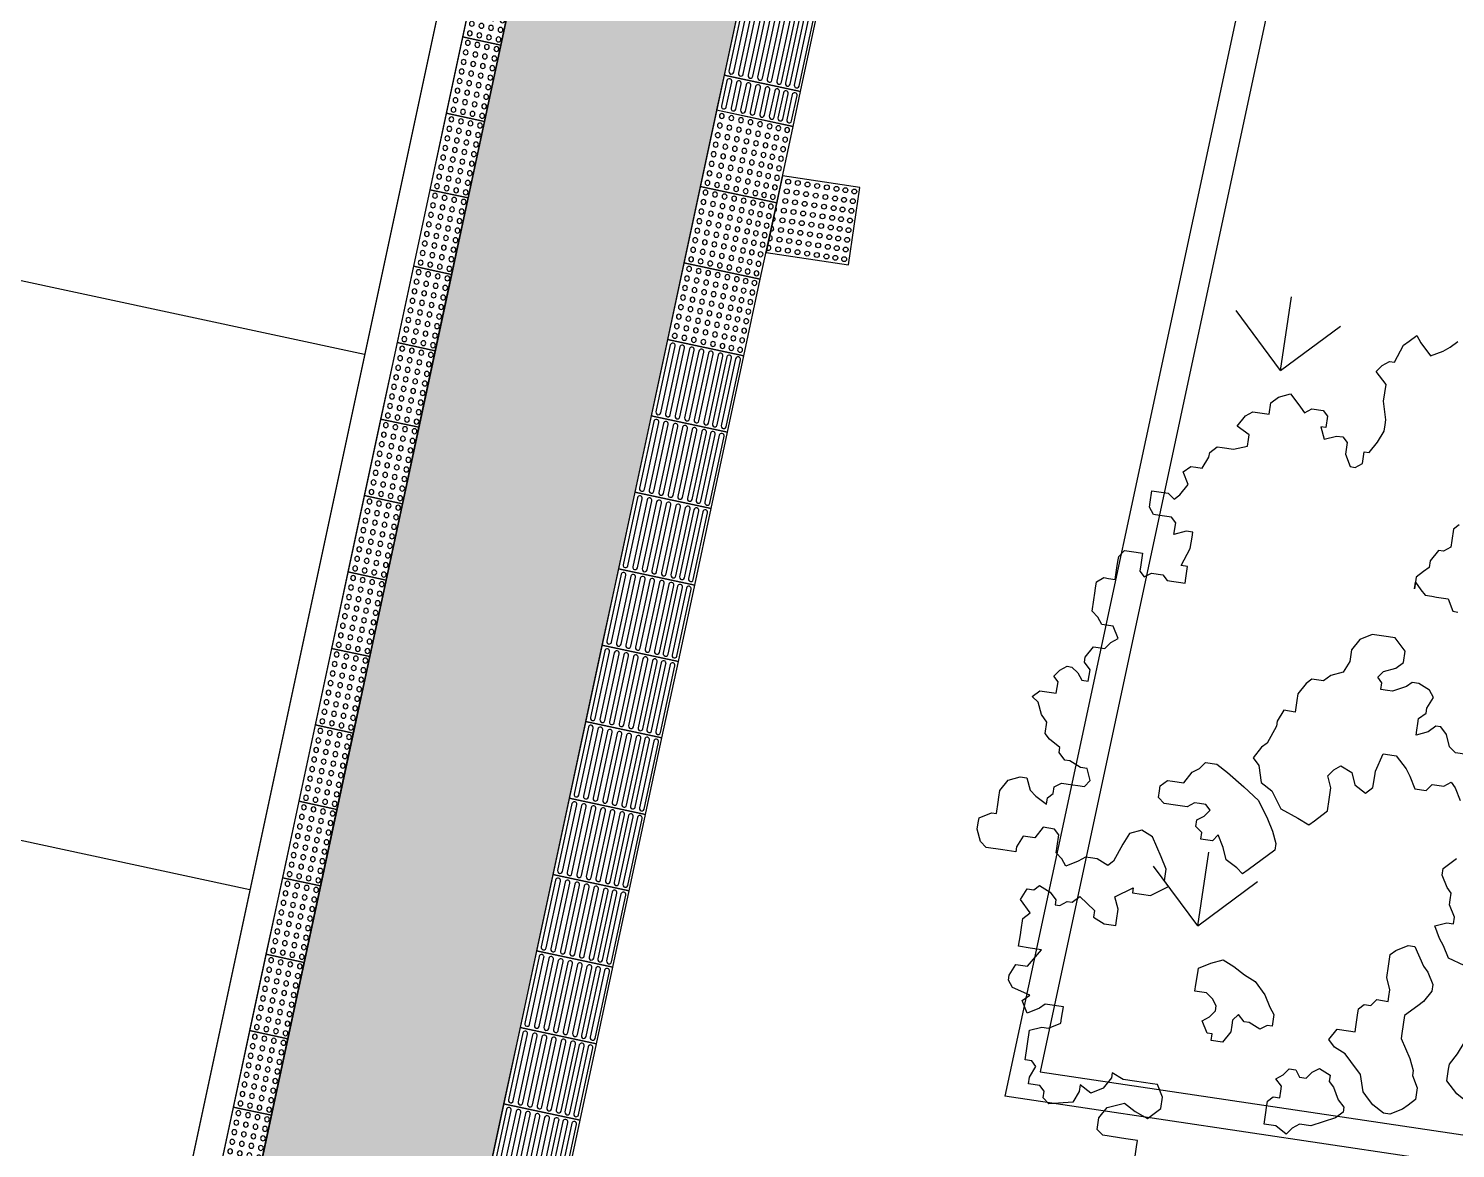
# Model space of a CAD drawing. Header units: millimetres. Extents: x 338 to 506, y 179 to 335.
# Drawn here: x 364.7 to 372, y 297.67 to 303.4 of the extents above; entities that cross this region are included whole.
import ezdxf

# ---------------------------------------------------------------- set-up
doc = ezdxf.new("R2010")
doc.units = ezdxf.units.MM
for name, color, linetype in [('ANDEN', 251, 'Continuous'), ('ARBOL-TOP', 3, 'Continuous'), ('MOBILIARIO_URBANO', 51, 'Continuous'), ('MUROS', 32, 'Continuous')]:
    doc.layers.add(name, color=color, linetype=linetype)

# ---------------------------------------------------------------- blocks, each defined once
blk = doc.blocks.new('*U29')
at = {"layer": 'MOBILIARIO_URBANO'}
blk.add_lwpolyline([(1192.979, 208.8296), (1193.379, 208.8296), (1193.379, 208.6296), (1192.979, 208.6296), (1192.979, 208.8296)], dxfattribs=at)
for centre in [(1193.0035, 208.7971), (1193.0035, 208.7471), (1193.0535, 208.7971), (1193.0535, 208.7471), (1193.1035, 208.7971), (1193.1035, 208.7471), (1193.1535, 208.7971), (1193.1535, 208.7471), (1193.2035, 208.7971), (1193.2035, 208.7471), (1193.2535, 208.7971), (1193.2535, 208.7471), (1193.3035, 208.7971), (1193.3035, 208.7471), (1193.3535, 208.7971), (1193.3535, 208.7471), (1193.0035, 208.6971), (1193.0535, 208.6971), (1193.1035, 208.6971), (1193.1535, 208.6971), (1193.2035, 208.6971), (1193.2535, 208.6971), (1193.3035, 208.6971), (1193.3535, 208.6971), (1193.0035, 208.6471), (1193.0535, 208.6471), (1193.1035, 208.6471), (1193.1535, 208.6471), (1193.2035, 208.6471), (1193.2535, 208.6471), (1193.3035, 208.6471), (1193.3535, 208.6471)]:
    blk.add_circle(centre, 0.0125, dxfattribs=at)
blk = doc.blocks.new('*U877')
at = {"layer": 'MOBILIARIO_URBANO', "color": 241}
blk.add_lwpolyline([(1146.7184, 221.4799), (1147.1184, 221.4799), (1147.1184, 221.0799), (1146.7184, 221.0799), (1146.7184, 221.4799)], dxfattribs=at)
for points in [[(1146.7433, 221.4599), (1147.0933, 221.4599, -1), (1147.0933, 221.4349), (1146.7433, 221.4349, -1)], [(1146.7432, 221.4099), (1147.0932, 221.4099, -1), (1147.0932, 221.3849), (1146.7432, 221.3849, -1)], [(1146.7432, 221.3599), (1147.0932, 221.3599, -1), (1147.0932, 221.3349), (1146.7432, 221.3349, -1)], [(1146.7432, 221.3099), (1147.0932, 221.3099, -1), (1147.0932, 221.2849), (1146.7432, 221.2849, -1)], [(1146.7431, 221.2599), (1147.0931, 221.2599, -1), (1147.0931, 221.2349), (1146.7431, 221.2349, -1)], [(1146.7429, 221.2099), (1147.0929, 221.2099, -1), (1147.0929, 221.1849), (1146.7429, 221.1849, -1)], [(1146.743, 221.1644), (1147.093, 221.1644, -1), (1147.093, 221.1394), (1146.743, 221.1394, -1)], [(1146.7429, 221.1179), (1147.0929, 221.1179, -1), (1147.0929, 221.0929), (1146.7429, 221.0929, -1)]]:
    blk.add_lwpolyline(points, format="xyb", close=True, dxfattribs=at)
blk = doc.blocks.new('*U875')
at = {"layer": 'MOBILIARIO_URBANO'}
blk.add_lwpolyline([(1089.252, 239.3402), (1089.652, 239.3402), (1089.652, 238.9402), (1089.252, 238.9402), (1089.252, 239.3402)], dxfattribs=at)
for centre in [(1089.2765, 239.3077), (1089.2765, 239.2577), (1089.3265, 239.3077), (1089.3265, 239.2577), (1089.3765, 239.3077), (1089.3765, 239.2577), (1089.4265, 239.3077), (1089.4265, 239.2577), (1089.4765, 239.3077), (1089.4765, 239.2577), (1089.5265, 239.3077), (1089.5265, 239.2577), (1089.5765, 239.3077), (1089.5765, 239.2577), (1089.6265, 239.3077), (1089.6265, 239.2577), (1089.2765, 239.2077), (1089.3265, 239.2077), (1089.3765, 239.2077), (1089.4265, 239.2077), (1089.4765, 239.2077), (1089.5265, 239.2077), (1089.5765, 239.2077), (1089.6265, 239.2077), (1089.2765, 239.1577), (1089.2765, 239.1077), (1089.3265, 239.1577), (1089.3265, 239.1077), (1089.3765, 239.1577), (1089.3765, 239.1077), (1089.4265, 239.1577), (1089.4265, 239.1077), (1089.4765, 239.1577), (1089.4765, 239.1077), (1089.5265, 239.1577), (1089.5265, 239.1077), (1089.5765, 239.1577), (1089.5765, 239.1077), (1089.6265, 239.1577), (1089.6265, 239.1077), (1089.2765, 239.0577), (1089.3265, 239.0577), (1089.3765, 239.0577), (1089.4265, 239.0577), (1089.4765, 239.0577), (1089.5265, 239.0577), (1089.5765, 239.0577), (1089.6265, 239.0577), (1089.2765, 239.0117), (1089.2765, 238.9657), (1089.3265, 239.0117), (1089.3265, 238.9657), (1089.3765, 239.0117), (1089.3765, 238.9657), (1089.4265, 239.0117), (1089.4265, 238.9657), (1089.4765, 239.0117), (1089.4765, 238.9657), (1089.5265, 239.0117), (1089.5265, 238.9657), (1089.5765, 239.0117), (1089.5765, 238.9657), (1089.6265, 239.0117), (1089.6265, 238.9657)]:
    blk.add_circle(centre, 0.0125, dxfattribs=at)
blk = doc.blocks.new('*U881')
at = {"layer": 'MOBILIARIO_URBANO', "color": 241}
blk.add_lwpolyline([(1146.9359, 221.4799), (1147.1184, 221.4799), (1147.1184, 221.0799), (1146.9359, 221.0799), (1146.9359, 221.4799)], dxfattribs=at)
for points in [[(1146.9607, 221.4599), (1147.0933, 221.4599, -1), (1147.0933, 221.4349), (1146.9607, 221.4349, -1)], [(1146.9607, 221.4099), (1147.0932, 221.4099, -1), (1147.0932, 221.3849), (1146.9607, 221.3849, -1)], [(1146.9606, 221.3599), (1147.0932, 221.3599, -1), (1147.0932, 221.3349), (1146.9606, 221.3349, -1)], [(1146.9606, 221.3099), (1147.0932, 221.3099, -1), (1147.0932, 221.2849), (1146.9606, 221.2849, -1)], [(1146.9606, 221.2599), (1147.0931, 221.2599, -1), (1147.0931, 221.2349), (1146.9606, 221.2349, -1)], [(1146.9604, 221.2099), (1147.0929, 221.2099, -1), (1147.0929, 221.1849), (1146.9604, 221.1849, -1)], [(1146.9604, 221.1644), (1147.093, 221.1644, -1), (1147.093, 221.1394), (1146.9604, 221.1394, -1)], [(1146.9604, 221.1179), (1147.0929, 221.1179, -1), (1147.0929, 221.0929), (1146.9604, 221.0929, -1)]]:
    blk.add_lwpolyline(points, format="xyb", close=True, dxfattribs=at)
blk = doc.blocks.new('*U891')
at = {"layer": 'ANDEN', "linetype": 'Continuous'}
for p, q in [((81.2538, 138.5015), (127.8045, 135.5458)), ((128.0377, 134.3787), (109.6561, 135.5458))]:
    blk.add_line(p, q, dxfattribs=at)
at = {"layer": 'ANDEN', "linetype": 'Continuous', "extrusion": (0, 0, -1)}
for points in [[(-63.1054, 138.5015), (-127.8045, 135.5458), (-109.6561, 135.5458)], [(-63.1054, 138.5015), (-81.2538, 138.5015), (-127.8045, 135.5458)], [(-109.6561, 135.5458), (-127.8045, 135.5458), (-128.0377, 134.3787)]]:
    blk.add_solid(points, dxfattribs=at)
blk = doc.blocks.new('*X956')
at = {"color": 0}
for p, q in [((112.5023, 132.0751), (112.7717, 132.3445)), ((115.3759, 132.0751), (115.6453, 132.3445)), ((112.5023, 132.0751), (112.7717, 131.8057)), ((112.5023, 132.0751), (112.8833, 132.0751)), ((115.3759, 132.0751), (115.6453, 131.8057)), ((115.3759, 132.0751), (115.7569, 132.0751))]:
    blk.add_line(p, q, dxfattribs=at)
blk = doc.blocks.new('ARBOLITO')
at = {"linetype": 'ByBlock'}
for points in [[(461.9159, 68.9761), (461.9076, 68.9906), (461.8931, 69.0135), (461.8785, 69.0197), (461.864, 69.0135), (461.8577, 68.9989), (461.8494, 68.9761), (461.8432, 68.9698), (461.8286, 68.9761), (461.8203, 68.9761), (461.8141, 68.9761), (461.8058, 68.9698), (461.7912, 68.9615), (461.785, 68.9698), (461.7767, 68.9761), (461.7767, 68.9844), (461.7767, 68.9989), (461.7705, 69.0052), (461.7559, 69.0052), (461.7476, 68.9906), (461.7331, 68.9906), (461.7268, 68.9761), (461.7268, 68.9698), (461.7102, 68.9698), (461.6894, 68.9698), (461.6811, 68.9761), (461.6749, 68.9906), (461.6749, 68.9989), (461.6749, 69.0052), (461.6894, 69.0135), (461.6957, 69.0135), (461.6957, 69.028), (461.6957, 69.0343), (461.6957, 69.0426), (461.704, 69.0571), (461.7185, 69.0633), (461.7268, 69.0633), (461.7331, 69.0488), (461.7414, 69.0426), (461.7559, 69.0343), (461.7559, 69.0426), (461.7621, 69.0488), (461.7621, 69.0571), (461.7705, 69.0633), (461.785, 69.0633), (461.7912, 69.0633), (461.7996, 69.0633), (461.8058, 69.0717), (461.7996, 69.0862), (461.7912, 69.0862), (461.7767, 69.0924), (461.7705, 69.0924), (461.7621, 69.1008), (461.7621, 69.107), (461.7476, 69.1153), (461.7414, 69.1215), (461.7414, 69.1361), (461.7331, 69.1444), (461.7268, 69.1589), (461.7185, 69.1652), (461.7268, 69.1735), (461.7414, 69.1735), (461.7476, 69.1735), (461.7476, 69.188), (461.7414, 69.1943), (461.7476, 69.2026), (461.7559, 69.2088), (461.7621, 69.2088), (461.7705, 69.2026), (461.7767, 69.1943), (461.785, 69.1943), (461.785, 69.2088), (461.7767, 69.2171), (461.7767, 69.2233), (461.785, 69.2379), (461.7996, 69.2379), (461.8058, 69.2462), (461.8141, 69.2524), (461.8058, 69.267), (461.7996, 69.267), (461.7912, 69.267), (461.785, 69.2753), (461.7767, 69.2815), (461.7767, 69.2961), (461.7767, 69.3044), (461.7767, 69.3106), (461.7767, 69.3189), (461.785, 69.3252), (461.7912, 69.3252), (461.7996, 69.3252), (461.7996, 69.3397), (461.7996, 69.348), (461.7996, 69.3543), (461.8058, 69.3626), (461.8203, 69.3626), (461.8286, 69.3626), (461.8286, 69.348), (461.8286, 69.3397), (461.8349, 69.3335), (461.8432, 69.3397), (461.8577, 69.3397), (461.864, 69.3335), (461.8723, 69.3335), (461.8785, 69.3335), (461.8868, 69.3335), (461.8868, 69.3397), (461.8868, 69.3543), (461.8785, 69.3543), (461.8868, 69.3771), (461.8868, 69.3917), (461.8868, 69.3979), (461.8785, 69.3979), (461.864, 69.3917), (461.864, 69.4062), (461.8577, 69.4124), (461.8432, 69.4124), (461.8349, 69.4124), (461.8286, 69.4207), (461.8286, 69.427), (461.8286, 69.4415), (461.8432, 69.4415), (461.8494, 69.4415), (461.8577, 69.4353), (461.864, 69.4415), (461.8723, 69.4561), (461.864, 69.4706), (461.8723, 69.4789), (461.8785, 69.4789), (461.8868, 69.4789), (461.8931, 69.4935), (461.8931, 69.4997), (461.9014, 69.508), (461.9076, 69.508), (461.9221, 69.508), (461.9388, 69.5143), (461.9388, 69.5226), (461.9388, 69.5288), (461.9221, 69.5371), (461.9305, 69.5517), (461.9388, 69.5579), (461.945, 69.5579), (461.9595, 69.5579), (461.9595, 69.5724), (461.9679, 69.5807), (461.9824, 69.587), (461.9886, 69.5807), (461.997, 69.5724), (462.0032, 69.5662), (462.0115, 69.5724), (462.026, 69.5724), (462.0323, 69.5662), (462.0323, 69.5517), (462.026, 69.5517), (462.0323, 69.5371), (462.0468, 69.5433), (462.0551, 69.5433), (462.0614, 69.5371), (462.0614, 69.5226), (462.0697, 69.508), (462.0759, 69.508), (462.0842, 69.5143), (462.0842, 69.5288), (462.0905, 69.5288), (462.0988, 69.5433), (462.105, 69.5579), (462.105, 69.5662), (462.105, 69.5724), (462.0988, 69.5953), (462.0988, 69.6161), (462.0842, 69.6306), (462.0905, 69.6389), (462.0988, 69.6452), (462.105, 69.6452), (462.1133, 69.668), (462.1195, 69.6742), (462.1279, 69.6826), (462.1341, 69.6742), (462.1486, 69.6597), (462.1632, 69.668), (462.1715, 69.6742), (462.1798, 69.6826)], [(461.9305, 68.6124), (461.9305, 68.627), (461.9305, 68.6353), (461.9159, 68.6353), (461.8868, 68.6353), (461.8785, 68.6415), (461.8785, 68.6561), (461.8868, 68.6706), (461.9076, 68.6789), (461.9221, 68.6706), (461.9388, 68.6644), (461.9533, 68.6789), (461.9533, 68.6935), (461.945, 68.708), (461.9388, 68.708), (461.9159, 68.708), (461.9014, 68.708), (461.8868, 68.7143), (461.8868, 68.708), (461.8785, 68.6935), (461.864, 68.6852), (461.8494, 68.6935), (461.8494, 68.6852), (461.8432, 68.6706), (461.8141, 68.6644), (461.8058, 68.6706), (461.8058, 68.6789), (461.7996, 68.6852), (461.785, 68.6852), (461.785, 68.6935), (461.7912, 68.708), (461.785, 68.7143), (461.7767, 68.7143), (461.7767, 68.7517), (461.7912, 68.7579), (461.7996, 68.7579), (461.8141, 68.7662), (461.8141, 68.7724), (461.8141, 68.787), (461.7912, 68.787), (461.785, 68.7808), (461.7705, 68.7724), (461.7621, 68.787), (461.7705, 68.7953), (461.7476, 68.8015), (461.7414, 68.8098), (461.7414, 68.8161), (461.7476, 68.8306), (461.7621, 68.8306), (461.7767, 68.8535), (461.7621, 68.8535), (461.7476, 68.8535), (461.7476, 68.868), (461.7476, 68.8743), (461.7476, 68.8888), (461.7559, 68.8971), (461.7414, 68.9117), (461.7476, 68.9262), (461.7559, 68.9262), (461.7621, 68.9324), (461.7767, 68.9262), (461.785, 68.9179), (461.785, 68.9117), (461.7912, 68.9117), (461.7996, 68.9179), (461.8058, 68.9179), (461.8141, 68.9262), (461.8349, 68.9117), (461.8349, 68.9034), (461.8494, 68.8971), (461.864, 68.8971), (461.864, 68.9034), (461.864, 68.9179), (461.8577, 68.9324), (461.8785, 68.947), (461.8785, 68.9408), (461.9014, 68.9408), (461.9221, 68.9553), (461.9159, 68.9615), (461.9159, 68.9761), (461.9159, 68.9761)], [(461.9159, 68.9761), (461.9076, 68.9906), (461.8931, 69.0135), (461.8785, 69.0197), (461.864, 69.0135), (461.8577, 68.9989), (461.8494, 68.9761), (461.8432, 68.9698), (461.8286, 68.9761), (461.8203, 68.9761), (461.8141, 68.9761), (461.8058, 68.9698), (461.7912, 68.9615), (461.785, 68.9698), (461.7767, 68.9761), (461.7767, 68.9844), (461.7767, 68.9989), (461.7705, 69.0052), (461.7559, 69.0052), (461.7476, 68.9906), (461.7331, 68.9906), (461.7268, 68.9761), (461.7268, 68.9698), (461.7102, 68.9698), (461.6894, 68.9698), (461.6811, 68.9761), (461.6749, 68.9906), (461.6749, 68.9989), (461.6749, 69.0052), (461.6894, 69.0135), (461.6957, 69.0135), (461.6957, 69.028), (461.6957, 69.0343), (461.6957, 69.0426), (461.704, 69.0571), (461.7185, 69.0633), (461.7268, 69.0633), (461.7331, 69.0488), (461.7414, 69.0426), (461.7559, 69.0343), (461.7559, 69.0426), (461.7621, 69.0488), (461.7621, 69.0571), (461.7705, 69.0633), (461.785, 69.0633), (461.7912, 69.0633), (461.7996, 69.0633), (461.8058, 69.0717), (461.7996, 69.0862), (461.7912, 69.0862), (461.7767, 69.0924), (461.7705, 69.0924), (461.7621, 69.1008), (461.7621, 69.107), (461.7476, 69.1153), (461.7414, 69.1215), (461.7414, 69.1361), (461.7331, 69.1444), (461.7268, 69.1589), (461.7185, 69.1652), (461.7268, 69.1735), (461.7414, 69.1735), (461.7476, 69.1735), (461.7476, 69.188), (461.7414, 69.1943), (461.7476, 69.2026), (461.7559, 69.2088), (461.7621, 69.2088), (461.7705, 69.2026), (461.7767, 69.1943), (461.785, 69.1943), (461.785, 69.2088), (461.7767, 69.2171), (461.7767, 69.2233), (461.785, 69.2379), (461.7996, 69.2379), (461.8058, 69.2462), (461.8141, 69.2524), (461.8058, 69.267), (461.7996, 69.267), (461.7912, 69.267), (461.785, 69.2753), (461.7767, 69.2815), (461.7767, 69.2961), (461.7767, 69.3044), (461.7767, 69.3106), (461.7767, 69.3189), (461.785, 69.3252), (461.7912, 69.3252), (461.7996, 69.3252), (461.7996, 69.3397), (461.7996, 69.348), (461.7996, 69.3543), (461.8058, 69.3626), (461.8203, 69.3626), (461.8286, 69.3626), (461.8286, 69.348), (461.8286, 69.3397), (461.8349, 69.3335), (461.8432, 69.3397), (461.8577, 69.3397), (461.864, 69.3335), (461.8723, 69.3335), (461.8785, 69.3335), (461.8868, 69.3335), (461.8868, 69.3397), (461.8868, 69.3543), (461.8785, 69.3543), (461.8868, 69.3771), (461.8868, 69.3917), (461.8868, 69.3979), (461.8785, 69.3979), (461.864, 69.3917), (461.864, 69.4062), (461.8577, 69.4124), (461.8432, 69.4124), (461.8349, 69.4124), (461.8286, 69.4207), (461.8286, 69.427), (461.8286, 69.4415), (461.8432, 69.4415), (461.8494, 69.4415), (461.8577, 69.4353), (461.864, 69.4415), (461.8723, 69.4561), (461.864, 69.4706), (461.8723, 69.4789), (461.8785, 69.4789), (461.8868, 69.4789), (461.8931, 69.4935), (461.8931, 69.4997), (461.9014, 69.508), (461.9076, 69.508), (461.9221, 69.508), (461.9388, 69.5143), (461.9388, 69.5226), (461.9388, 69.5288), (461.9221, 69.5371), (461.9305, 69.5517), (461.9388, 69.5579), (461.945, 69.5579), (461.9595, 69.5579), (461.9595, 69.5724), (461.9679, 69.5807), (461.9824, 69.587), (461.9886, 69.5807), (461.997, 69.5724), (462.0032, 69.5662), (462.0115, 69.5724), (462.026, 69.5724), (462.0323, 69.5662), (462.0323, 69.5517), (462.026, 69.5517), (462.0323, 69.5371), (462.0468, 69.5433), (462.0551, 69.5433), (462.0614, 69.5371), (462.0614, 69.5226), (462.0697, 69.508), (462.0759, 69.508), (462.0842, 69.5143), (462.0842, 69.5288), (462.0905, 69.5288), (462.0988, 69.5433), (462.105, 69.5579), (462.105, 69.5662), (462.105, 69.5724), (462.0988, 69.5953), (462.0988, 69.6161), (462.0842, 69.6306), (462.0905, 69.6389), (462.0988, 69.6452), (462.105, 69.6452), (462.1133, 69.668), (462.1195, 69.6742), (462.1279, 69.6826), (462.1341, 69.6742), (462.1486, 69.6597), (462.1632, 69.668), (462.1715, 69.6742), (462.1798, 69.6826)], [(461.9305, 68.6124), (461.9305, 68.627), (461.9305, 68.6353), (461.9159, 68.6353), (461.8868, 68.6353), (461.8785, 68.6415), (461.8785, 68.6561), (461.8868, 68.6706), (461.9076, 68.6789), (461.9221, 68.6706), (461.9388, 68.6644), (461.9533, 68.6789), (461.9533, 68.6935), (461.945, 68.708), (461.9388, 68.708), (461.9159, 68.708), (461.9014, 68.708), (461.8868, 68.7143), (461.8868, 68.708), (461.8785, 68.6935), (461.864, 68.6852), (461.8494, 68.6935), (461.8494, 68.6852), (461.8432, 68.6706), (461.8141, 68.6644), (461.8058, 68.6706), (461.8058, 68.6789), (461.7996, 68.6852), (461.785, 68.6852), (461.785, 68.6935), (461.7912, 68.708), (461.785, 68.7143), (461.7767, 68.7143), (461.7767, 68.7517), (461.7912, 68.7579), (461.7996, 68.7579), (461.8141, 68.7662), (461.8141, 68.7724), (461.8141, 68.787), (461.7912, 68.787), (461.785, 68.7808), (461.7705, 68.7724), (461.7621, 68.787), (461.7705, 68.7953), (461.7476, 68.8015), (461.7414, 68.8098), (461.7414, 68.8161), (461.7476, 68.8306), (461.7621, 68.8306), (461.7767, 68.8535), (461.7621, 68.8535), (461.7476, 68.8535), (461.7476, 68.868), (461.7476, 68.8743), (461.7476, 68.8888), (461.7559, 68.8971), (461.7414, 68.9117), (461.7476, 68.9262), (461.7559, 68.9262), (461.7621, 68.9324), (461.7767, 68.9262), (461.785, 68.9179), (461.785, 68.9117), (461.7912, 68.9117), (461.7996, 68.9179), (461.8058, 68.9179), (461.8141, 68.9262), (461.8349, 68.9117), (461.8349, 68.9034), (461.8494, 68.8971), (461.864, 68.8971), (461.864, 68.9034), (461.864, 68.9179), (461.8577, 68.9324), (461.8785, 68.947), (461.8785, 68.9408), (461.9014, 68.9408), (461.9221, 68.9553), (461.9159, 68.9615), (461.9159, 68.9761)], [(462.1715, 69.3771), (462.1798, 69.3688), (462.186, 69.3626), (462.1944, 69.3626), (462.2006, 69.3626), (462.2151, 69.3626), (462.2234, 69.348), (462.2297, 69.348)], [(462.2151, 69.4561), (462.2089, 69.4498), (462.2089, 69.4353), (462.2089, 69.427), (462.2006, 69.4207), (462.1944, 69.4207), (462.186, 69.4062), (462.186, 69.3979), (462.1798, 69.3917), (462.1715, 69.3833), (462.1715, 69.3688), (462.1715, 69.3771), (462.1715, 69.3771)], [(462.1715, 69.3771), (462.1798, 69.3688), (462.186, 69.3626), (462.1944, 69.3626), (462.2006, 69.3626), (462.2151, 69.3626), (462.2234, 69.348), (462.2297, 69.348)], [(462.2151, 69.4561), (462.2089, 69.4498), (462.2089, 69.4353), (462.2089, 69.427), (462.2006, 69.4207), (462.1944, 69.4207), (462.186, 69.4062), (462.186, 69.3979), (462.1798, 69.3917), (462.1715, 69.3833), (462.1715, 69.3688), (462.1715, 69.3771)], [(462.2671, 69.1735), (462.2525, 69.1735), (462.2442, 69.1797), (462.238, 69.1943), (462.2297, 69.2026), (462.2234, 69.2026), (462.2151, 69.1943), (462.2006, 69.188), (462.2006, 69.1943), (462.2006, 69.2026), (462.2006, 69.2088), (462.2089, 69.2171), (462.2089, 69.2233), (462.2151, 69.2379), (462.2089, 69.2462), (462.1944, 69.2524), (462.186, 69.2524), (462.1798, 69.2462), (462.1632, 69.2379), (462.1569, 69.2379), (462.1486, 69.2379), (462.1486, 69.2462), (462.1424, 69.2524), (462.1486, 69.2607), (462.1632, 69.267), (462.1715, 69.2753), (462.1715, 69.2898), (462.1569, 69.3044), (462.1424, 69.3044), (462.1279, 69.3044), (462.1133, 69.2961), (462.105, 69.2815), (462.105, 69.267), (462.0988, 69.2524), (462.0842, 69.2462), (462.0759, 69.2379), (462.0614, 69.2379), (462.0551, 69.2317), (462.0468, 69.2171), (462.0468, 69.2088), (462.0468, 69.1943), (462.0323, 69.1943), (462.026, 69.1797), (462.026, 69.1735), (462.0177, 69.1506), (462.0115, 69.1444), (462.0032, 69.1298), (462.0115, 69.1215), (462.0177, 69.1008), (462.0323, 69.0924), (462.0468, 69.0717), (462.0697, 69.0633), (462.0842, 69.0571), (462.0905, 69.0633), (462.0988, 69.0717), (462.105, 69.0779), (462.105, 69.0924), (462.105, 69.107), (462.0988, 69.1215), (462.105, 69.1298), (462.1133, 69.1361), (462.1279, 69.1298), (462.1341, 69.1153), (462.1486, 69.107), (462.1569, 69.1153), (462.1569, 69.1298), (462.1569, 69.1361), (462.1632, 69.1589), (462.1715, 69.1589), (462.1798, 69.1589), (462.1944, 69.1444), (462.2006, 69.1361), (462.2089, 69.1215), (462.2234, 69.1215), (462.2297, 69.1298), (462.2442, 69.1298), (462.2525, 69.1361), (462.2588, 69.1298), (462.2671, 69.1153)], [(462.2671, 69.1735), (462.2525, 69.1735), (462.2442, 69.1797), (462.238, 69.1943), (462.2297, 69.2026), (462.2234, 69.2026), (462.2151, 69.1943), (462.2006, 69.188), (462.2006, 69.1943), (462.2006, 69.2026), (462.2006, 69.2088), (462.2089, 69.2171), (462.2089, 69.2233), (462.2151, 69.2379), (462.2089, 69.2462), (462.1944, 69.2524), (462.186, 69.2524), (462.1798, 69.2462), (462.1632, 69.2379), (462.1569, 69.2379), (462.1486, 69.2379), (462.1486, 69.2462), (462.1424, 69.2524), (462.1486, 69.2607), (462.1632, 69.267), (462.1715, 69.2753), (462.1715, 69.2898), (462.1569, 69.3044), (462.1424, 69.3044), (462.1279, 69.3044), (462.1133, 69.2961), (462.105, 69.2815), (462.105, 69.267), (462.0988, 69.2524), (462.0842, 69.2462), (462.0759, 69.2379), (462.0614, 69.2379), (462.0551, 69.2317), (462.0468, 69.2171), (462.0468, 69.2088), (462.0468, 69.1943), (462.0323, 69.1943), (462.026, 69.1797), (462.026, 69.1735), (462.0177, 69.1506), (462.0115, 69.1444), (462.0032, 69.1298), (462.0115, 69.1215), (462.0177, 69.1008), (462.0323, 69.0924), (462.0468, 69.0717), (462.0697, 69.0633), (462.0842, 69.0571), (462.0905, 69.0633), (462.0988, 69.0717), (462.105, 69.0779), (462.105, 69.0924), (462.105, 69.107), (462.0988, 69.1215), (462.105, 69.1298), (462.1133, 69.1361), (462.1279, 69.1298), (462.1341, 69.1153), (462.1486, 69.107), (462.1569, 69.1153), (462.1569, 69.1298), (462.1569, 69.1361), (462.1632, 69.1589), (462.1715, 69.1589), (462.1798, 69.1589), (462.1944, 69.1444), (462.2006, 69.1361), (462.2089, 69.1215), (462.2234, 69.1215), (462.2297, 69.1298), (462.2442, 69.1298), (462.2525, 69.1361), (462.2588, 69.1298), (462.2671, 69.1153)], [(462.0177, 68.9906), (462.0115, 68.9844), (462.0032, 68.9906), (461.9886, 68.9989), (461.9824, 69.0135), (461.9741, 69.028), (461.9679, 69.0197), (461.9533, 69.0197), (461.9533, 69.028), (461.945, 69.0343), (461.945, 69.0426), (461.9533, 69.0488), (461.9595, 69.0571), (461.9533, 69.0633), (461.945, 69.0633), (461.9388, 69.0633), (461.9305, 69.0571), (461.9159, 69.0571), (461.9014, 69.0571), (461.8931, 69.0633), (461.8931, 69.0717), (461.8931, 69.0779), (461.9014, 69.0862), (461.9076, 69.0862), (461.9221, 69.0862), (461.9305, 69.1008), (461.9388, 69.107), (461.945, 69.1153), (461.9595, 69.1153), (461.9741, 69.107), (461.997, 69.0924), (462.0177, 69.0779), (462.0323, 69.0571), (462.0406, 69.0426), (462.0468, 69.028), (462.0468, 69.0197), (462.0177, 68.9906), (462.0177, 68.9906)], [(462.0177, 68.9906), (462.0115, 68.9844), (462.0032, 68.9906), (461.9886, 68.9989), (461.9824, 69.0135), (461.9741, 69.028), (461.9679, 69.0197), (461.9533, 69.0197), (461.9533, 69.028), (461.945, 69.0343), (461.945, 69.0426), (461.9533, 69.0488), (461.9595, 69.0571), (461.9533, 69.0633), (461.945, 69.0633), (461.9388, 69.0633), (461.9305, 69.0571), (461.9159, 69.0571), (461.9014, 69.0571), (461.8931, 69.0633), (461.8931, 69.0717), (461.8931, 69.0779), (461.9014, 69.0862), (461.9076, 69.0862), (461.9221, 69.0862), (461.9305, 69.1008), (461.9388, 69.107), (461.945, 69.1153), (461.9595, 69.1153), (461.9741, 69.107), (461.997, 69.0924), (462.0177, 69.0779), (462.0323, 69.0571), (462.0406, 69.0426), (462.0468, 69.028), (462.0468, 69.0197), (462.0177, 68.9906)], [(462.2733, 68.9324), (462.2671, 68.9408), (462.2588, 68.9553), (462.2733, 68.9615), (462.2816, 68.9615), (462.2816, 68.9698), (462.2733, 68.9844), (462.2733, 68.9906), (462.2733, 68.9989), (462.2671, 69.0052), (462.2588, 69.0197), (462.2588, 69.028), (462.2733, 69.0426)], [(462.3024, 68.9117), (462.2816, 68.9179), (462.2733, 68.9324), (462.2733, 68.9324)], [(462.2733, 68.9324), (462.2671, 68.9408), (462.2588, 68.9553), (462.2733, 68.9615), (462.2816, 68.9615), (462.2816, 68.9698), (462.2733, 68.9844), (462.2733, 68.9906), (462.2733, 68.9989), (462.2671, 69.0052), (462.2588, 69.0197), (462.2588, 69.028), (462.2733, 69.0426)], [(462.3024, 68.9117), (462.2816, 68.9179), (462.2733, 68.9324)], [(462.2297, 68.7143), (462.2151, 68.7226), (462.2089, 68.7288), (462.2006, 68.7371), (462.1944, 68.7579), (462.1798, 68.7724), (462.1715, 68.7808), (462.1569, 68.787), (462.1486, 68.7953), (462.1569, 68.8098), (462.1715, 68.8098), (462.1798, 68.8098), (462.1798, 68.8161), (462.1798, 68.8306), (462.1798, 68.8389), (462.186, 68.8452), (462.1944, 68.8452), (462.2006, 68.8535), (462.2151, 68.8535), (462.2151, 68.8597), (462.2151, 68.868), (462.2089, 68.8826), (462.2089, 68.8971), (462.2089, 68.9117), (462.2151, 68.9179), (462.2297, 68.9262), (462.238, 68.9262), (462.2525, 68.9034), (462.2588, 68.8971), (462.2671, 68.8826), (462.2671, 68.8743), (462.2588, 68.8597), (462.2525, 68.8535), (462.238, 68.8389), (462.238, 68.8161), (462.238, 68.8098), (462.2525, 68.787), (462.2588, 68.7724), (462.2588, 68.7662), (462.2671, 68.7517), (462.2671, 68.7371), (462.2588, 68.7288), (462.2525, 68.7226), (462.238, 68.7143), (462.2297, 68.7143), (462.2297, 68.7143)], [(462.2297, 68.7143), (462.2151, 68.7226), (462.2089, 68.7288), (462.2006, 68.7371), (462.1944, 68.7579), (462.1798, 68.7724), (462.1715, 68.7808), (462.1569, 68.787), (462.1486, 68.7953), (462.1569, 68.8098), (462.1715, 68.8098), (462.1798, 68.8098), (462.1798, 68.8161), (462.1798, 68.8306), (462.1798, 68.8389), (462.186, 68.8452), (462.1944, 68.8452), (462.2006, 68.8535), (462.2151, 68.8535), (462.2151, 68.8597), (462.2151, 68.868), (462.2089, 68.8826), (462.2089, 68.8971), (462.2089, 68.9117), (462.2151, 68.9179), (462.2297, 68.9262), (462.238, 68.9262), (462.2525, 68.9034), (462.2588, 68.8971), (462.2671, 68.8826), (462.2671, 68.8743), (462.2588, 68.8597), (462.2525, 68.8535), (462.238, 68.8389), (462.238, 68.8161), (462.238, 68.8098), (462.2525, 68.787), (462.2588, 68.7724), (462.2588, 68.7662), (462.2671, 68.7517), (462.2671, 68.7371), (462.2588, 68.7288), (462.2525, 68.7226), (462.238, 68.7143), (462.2297, 68.7143)], [(462.0032, 68.7808), (461.997, 68.7808), (461.9886, 68.7953), (461.997, 68.8015), (462.0032, 68.8098), (462.0032, 68.8161), (461.997, 68.8244), (461.9886, 68.8306), (461.9741, 68.8306), (461.9741, 68.8389), (461.9741, 68.8535), (461.9741, 68.8597), (461.9886, 68.868), (462.0032, 68.8743), (462.0177, 68.868), (462.0323, 68.8597), (462.0468, 68.8535), (462.0614, 68.8389), (462.0697, 68.8244), (462.0759, 68.8161), (462.0759, 68.8015), (462.0697, 68.8015), (462.0614, 68.7953), (462.0468, 68.8015), (462.0406, 68.8015), (462.0323, 68.8098), (462.026, 68.8015), (462.026, 68.7953), (462.026, 68.787), (462.0177, 68.7724), (462.0032, 68.7724), (462.0032, 68.7808), (462.0032, 68.7808)], [(462.0032, 68.7808), (461.997, 68.7808), (461.9886, 68.7953), (461.997, 68.8015), (462.0032, 68.8098), (462.0032, 68.8161), (461.997, 68.8244), (461.9886, 68.8306), (461.9741, 68.8306), (461.9741, 68.8389), (461.9741, 68.8535), (461.9741, 68.8597), (461.9886, 68.868), (462.0032, 68.8743), (462.0177, 68.868), (462.0323, 68.8597), (462.0468, 68.8535), (462.0614, 68.8389), (462.0697, 68.8244), (462.0759, 68.8161), (462.0759, 68.8015), (462.0697, 68.8015), (462.0614, 68.7953), (462.0468, 68.8015), (462.0406, 68.8015), (462.0323, 68.8098), (462.026, 68.8015), (462.026, 68.7953), (462.026, 68.787), (462.0177, 68.7724), (462.0032, 68.7724), (462.0032, 68.7808)], [(462.346, 68.7579), (462.3398, 68.7517), (462.3315, 68.7434), (462.3169, 68.7517), (462.3024, 68.7662), (462.3024, 68.7808), (462.3024, 68.787), (462.3107, 68.8015), (462.3169, 68.8161), (462.3253, 68.8244), (462.3315, 68.8306), (462.346, 68.8306), (462.3606, 68.8306), (462.3689, 68.8244), (462.3751, 68.8098), (462.3834, 68.7953), (462.3834, 68.787), (462.3834, 68.7808), (462.3834, 68.7724), (462.3751, 68.7724), (462.3689, 68.7808), (462.346, 68.7579), (462.346, 68.7579)], [(462.346, 68.7579), (462.3398, 68.7517), (462.3315, 68.7434), (462.3169, 68.7517), (462.3024, 68.7662), (462.3024, 68.7808), (462.3024, 68.787), (462.3107, 68.8015), (462.3169, 68.8161), (462.3253, 68.8244), (462.3315, 68.8306), (462.346, 68.8306), (462.3606, 68.8306), (462.3689, 68.8244), (462.3751, 68.8098), (462.3834, 68.7953), (462.3834, 68.787), (462.3834, 68.7808), (462.3834, 68.7724), (462.3751, 68.7724), (462.3689, 68.7808), (462.346, 68.7579)], [(462.1424, 68.6852), (462.1279, 68.6852), (462.1195, 68.6789), (462.1133, 68.6706), (462.0988, 68.6789), (462.0842, 68.6789), (462.0842, 68.6935), (462.0842, 68.6997), (462.0842, 68.708), (462.0905, 68.7143), (462.0988, 68.7143), (462.0988, 68.7226), (462.0988, 68.7288), (462.0905, 68.7371), (462.0988, 68.7434), (462.105, 68.7517), (462.1133, 68.7517), (462.1195, 68.7434), (462.1279, 68.7434), (462.1341, 68.7517), (462.1424, 68.7579), (462.1569, 68.7517), (462.1569, 68.7434), (462.1632, 68.7371), (462.1715, 68.7226), (462.1798, 68.7143), (462.1798, 68.708), (462.1715, 68.6997), (462.1424, 68.6852), (462.1424, 68.6852)], [(462.1424, 68.6852), (462.1279, 68.6852), (462.1195, 68.6789), (462.1133, 68.6706), (462.0988, 68.6789), (462.0842, 68.6789), (462.0842, 68.6935), (462.0842, 68.6997), (462.0842, 68.708), (462.0905, 68.7143), (462.0988, 68.7143), (462.0988, 68.7226), (462.0988, 68.7288), (462.0905, 68.7371), (462.0988, 68.7434), (462.105, 68.7517), (462.1133, 68.7517), (462.1195, 68.7434), (462.1279, 68.7434), (462.1341, 68.7517), (462.1424, 68.7579), (462.1569, 68.7517), (462.1569, 68.7434), (462.1632, 68.7371), (462.1715, 68.7226), (462.1798, 68.7143), (462.1798, 68.708), (462.1715, 68.6997), (462.1424, 68.6852)]]:
    blk.add_lwpolyline(points, dxfattribs=at)
blk = doc.blocks.new('A$C7152A42C')
at = {"layer": 'ANDEN'}
for p, q in [((112.28909, 141.8917), (111.97226, 136.90175)), ((115.08347, 141.71427), (114.76663, 136.72432)), ((136.12363, 135.36828), (66.2643, 139.80393)), ((136.12363, 135.36828), (67.26229, 139.74057)), ((122.05847, 132.25328), (111.49487, 132.92401)), ((111.49487, 123.85105), (111.49487, 132.92401))]:
    blk.add_line(p, q, dxfattribs=at)
for points in [[(127.97052, 135.73565), (67.10309, 139.60037), (67.50231, 145.88791)], [(128.03768, 134.37867), (127.8045, 135.54579), (65.89283, 139.47681), (66.2857, 145.66435)]]:
    blk.add_lwpolyline(points, dxfattribs=at)
blk.add_lwpolyline([(121.90847, 109.00105), (121.90847, 132.1125), (111.64487, 132.76418), (111.64487, 123.70105), (110.64487, 123.70105), (110.64487, 119.00105), (111.64487, 119.00105), (111.64487, 113.70105), (110.64487, 113.70105), (110.64487, 109.00105)], close=True, dxfattribs=at)
at = {"layer": 'MOBILIARIO_URBANO'}
blk.add_lwpolyline([(115.98449, 134.74317), (115.58444, 134.76857), (115.58444, 134.3423), (115.98444, 134.3423), (115.98449, 134.74317)], dxfattribs=at)
for centre in [(115.60994, 134.7098), (115.65994, 134.7098), (115.70994, 134.7098), (115.75994, 134.7098), (115.80994, 134.7098), (115.85994, 134.7098), (115.90994, 134.7098), (115.95994, 134.7098), (115.60994, 134.6598), (115.60994, 134.6098), (115.65994, 134.6598), (115.65994, 134.6098), (115.70994, 134.6598), (115.70994, 134.6098), (115.75994, 134.6598), (115.75994, 134.6098), (115.80994, 134.6598), (115.80994, 134.6098), (115.85994, 134.6598), (115.85994, 134.6098), (115.90994, 134.6598), (115.90994, 134.6098), (115.95994, 134.6598), (115.95994, 134.6098), (115.60994, 134.5598), (115.65994, 134.5598), (115.70994, 134.5598), (115.75994, 134.5598), (115.80994, 134.5598), (115.85994, 134.5598), (115.90994, 134.5598), (115.95994, 134.5598), (115.60994, 134.5098), (115.60994, 134.4598), (115.65994, 134.5098), (115.65994, 134.4598), (115.70994, 134.5098), (115.70994, 134.4598), (115.75994, 134.5098), (115.75994, 134.4598), (115.80994, 134.5098), (115.80994, 134.4598), (115.85994, 134.5098), (115.85994, 134.4598), (115.90994, 134.5098), (115.90994, 134.4598), (115.95994, 134.5098), (115.95994, 134.4598), (115.60994, 134.4138), (115.65994, 134.4138), (115.70994, 134.4138), (115.75994, 134.4138), (115.80994, 134.4138), (115.85994, 134.4138), (115.90994, 134.4138), (115.95994, 134.4138), (115.60994, 134.3678), (115.65994, 134.3678), (115.70994, 134.3678), (115.75994, 134.3678), (115.80994, 134.3678), (115.85994, 134.3678), (115.90994, 134.3678), (115.95994, 134.3678)]:
    blk.add_circle(centre, 0.0125, dxfattribs=at)
for centre, start, end in [((115.60994, 134.7598), 141.739967, 30.744877), ((115.65994, 134.7598), 158.5263, 13.958543), ((115.70994, 134.7598), 173.826078, 358.658766), ((115.75994, 134.7598), 188.950267, 343.534576), ((115.80994, 134.7598), 205.066391, 327.418453)]:
    blk.add_arc(centre, 0.0125, start, end, dxfattribs=at)
at = {"layer": 'ANDEN', "linetype": 'Continuous'}
blk.add_blockref('*U891', (0, 0), dxfattribs=at)
at = {"layer": 'ANDEN', "xscale": -1, "rotation": 356.3669368540417}
for name, p in [('*U29', (1288.20707, -147.18253)), ('*U29', (1288.60627, -147.20787)), ('*U29', (1289.00546, -147.23322)), ('*U29', (1289.40466, -147.25857)), ('*U29', (1289.80385, -147.28391)), ('*U29', (1290.20305, -147.30926)), ('*U29', (1290.60225, -147.33461)), ('*U29', (1291.00144, -147.35995)), ('*U29', (1291.40064, -147.3853)), ('*U29', (1291.79984, -147.41065)), ('*U29', (1292.19903, -147.43599)), ('*U29', (1292.59823, -147.46134)), ('*U29', (1292.99742, -147.48668)), ('*U29', (1293.39662, -147.51203)), ('*U29', (1293.79582, -147.53738)), ('*U29', (1294.19501, -147.56272)), ('*U877', (1241.45835, -158.24276)), ('*U877', (1241.85754, -158.26811)), ('*U877', (1242.25674, -158.29345)), ('*U877', (1242.65594, -158.3188)), ('*U877', (1243.05513, -158.34415)), ('*U877', (1243.45433, -158.36949)), ('*U877', (1243.85352, -158.39484)), ('*U877', (1244.25272, -158.42019)), ('*U877', (1244.65192, -158.44553)), ('*U877', (1245.05111, -158.47088)), ('*U877', (1245.45031, -158.49623)), ('*U881', (1247.04709, -158.59761)), ('*U877', (1247.2293, -158.60918))]:
    blk.add_blockref(name, p, dxfattribs=at)
at = {"layer": 'ANDEN', "color": 251, "linetype": 'Continuous'}
blk.add_blockref('*X956', (0, 0), dxfattribs=at)
at = {"layer": 'ARBOL-TOP', "color": 3, "linetype": 'ByBlock', "xscale": 4.090679926752369, "yscale": 4.090679926752369, "zscale": 4.090679926752369, "rotation": 270}
blk.add_blockref('ARBOLITO', (-169.39351, 2021.82862), dxfattribs=at)
at = {"layer": 'MOBILIARIO_URBANO', "xscale": -1, "rotation": 356.3669368540417}
for p in [(1187.36683, -172.70459), (1187.76603, -172.72994), (1188.16522, -172.75529)]:
    blk.add_blockref('*U875', p, dxfattribs=at)

msp = doc.modelspace()

# ---------------------------------------------------------------- block references
at = {"layer": 'MUROS', "color": 32, "rotation": 81.53046525965426}
msp.add_blockref('A$C7152A42C', (484.7482, 168.0844), dxfattribs=at)

doc.saveas('drawing.dxf')
